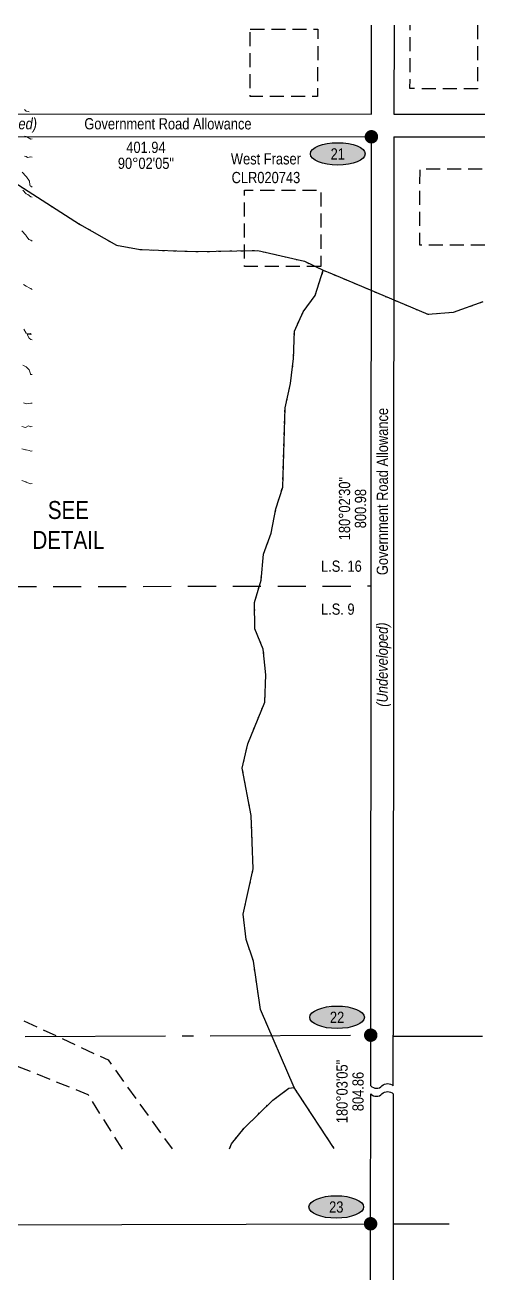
# Model space of a CAD drawing. Extents: x 496916 to 500864, y 5902350 to 5905308.
# Drawn here: x 498069 to 498479, y 5902354 to 5903472 of the extents above; entities that cross this region are included whole.
import ezdxf
from ezdxf.enums import TextEntityAlignment as Align

# ---------------------------------------------------------------- set-up
doc = ezdxf.new("R2010")
doc.units = 0
doc.header["$LTSCALE"] = 5
for name, pattern in [('foc-ACCESSROAD', [3.75, 2.5, -1.25]), ('foc-LSD', [8, 5, -3]), ('foc-QUARTERLINE', [33, 25, -3, 2, -3]), ('foc-WHEELTRACKS', [2, 0.4, -1.6])]:
    doc.linetypes.add(name, pattern=pattern)
doc.layers.add('C-TOPO-MAJR', color=7, linetype='Continuous', lineweight=15, true_color=0xd3aa5f)
doc.layers.add('C-TOPO-MINR', color=7, linetype='Continuous', lineweight=13, true_color=0xe9d5af)
for name, color, linetype in [('CG-NOTES', 7, 'Continuous'), ('DETAIL-T', 7, 'Continuous'), ('F-WS', 190, 'foc-ACCESSROAD'), ('L-BD', 7, 'Continuous'), ('L-BD1', 253, 'Continuous'), ('L-MON', 1, 'Continuous'), ('L-QSEC', 8, 'foc-QUARTERLINE'), ('L-ROAD-T', 7, 'Continuous'), ('L-SEC', 7, 'Continuous'), ('L-SECTION-LSD', 7, 'foc-LSD'), ('P-ELEVATION', 7, 'Continuous'), ('P-STATION', 7, 'Continuous'), ('T-WATER-P3', 160, 'foc-WHEELTRACKS')]:
    doc.layers.add(name, color=color, linetype=linetype)
doc.layers.add('F-WS-T', color=190, linetype='Continuous', lineweight=9)
doc.layers.add('T-TEXT', color=48, linetype='Continuous', lineweight=18)
doc.styles.add('100L', font='ARIALN.TTF', dxfattribs={"height": 11})
doc.styles.add('80CG', font='ARIALN.TTF', dxfattribs={"height": 10})
doc.styles.add('80L', font='ARIALN.TTF', dxfattribs={"height": 10})
doc.styles.add('80LS', font='ARIALNI.TTF', dxfattribs={"height": 10})
doc.styles.add('foc-LtypeFont', font='ARIALN.TTF', dxfattribs={"height": 7.35})
doc.styles.add('TXT', font='ARIALN.TTF', dxfattribs={"height": 0.2})
doc.linetypes.add('foc-TOPO-flowdirection-NOLINE', pattern='A,0,[">",foc-LtypeFont,S=0.3,R=0,X=0,Y=-0.945],-20,[">",foc-LtypeFont,S=0.3,R=0,X=0,Y=-0.945],0', length=20)

# ---------------------------------------------------------------- blocks, each defined once
blk = doc.blocks.new('label_road_undeveloped')
at = {"layer": 'L-ROAD-T', "style": '80L'}
blk.add_text('Government Road Allowance', height=10, dxfattribs=at).set_placement((0, 0), align=Align.MIDDLE_CENTER)
at = {"layer": 'T-TEXT', "style": '80LS'}
blk.add_text('(Undeveloped)', height=10, dxfattribs=at).set_placement((-154.2, 0), align=Align.MIDDLE_CENTER)
blk = doc.blocks.new('fdia')
at = {"color": 255, "const_width": 1}
blk.add_lwpolyline([(-0.5, 0, 1), (0.5, 0, 1)], format="xyb", close=True, dxfattribs=at)
blk = doc.blocks.new('Fdiaa')
blk.add_blockref('fdia', (0, 0))
blk = doc.blocks.new('fdib')
at = {"color": 1, "const_width": 1.6}
blk.add_lwpolyline([(-0.4, 0, 1), (0.4, 0, 1)], format="xyb", close=True, dxfattribs=at)
at = {"color": 1}
blk.add_circle((0, 0), 0.8, dxfattribs=at)
blk = doc.blocks.new('Fdibb')
blk.add_blockref('fdib', (0, 0))
blk = doc.blocks.new('fdicc')
for name in ['Fdibb', 'Fdiaa']:
    blk.add_blockref(name, (0, 0))
blk = doc.blocks.new('FDI')
blk.add_blockref('fdicc', (0, 0))
blk = doc.blocks.new('see_detail')
at = {"layer": 'DETAIL-T', "color": 3, "insert": (0, 0), "char_height": 16, "width": 63.636, "attachment_point": 5, "style": '80CG'}
blk.add_mtext('SEE\\PDETAIL', dxfattribs=at)
blk = doc.blocks.new('Hybrd Num')
at = {"layer": 'P-ELEVATION'}
h = blk.add_hatch(color=111, dxfattribs=at)
h.dxf.hatch_style = 1
edge = h.paths.add_edge_path()
edge.add_ellipse((0, 0), major_axis=(-24.4, 0), ratio=0.410256, start_angle=0, end_angle=360)
at = {"layer": 'P-ELEVATION', "color": 7, "flags": 128}
blk.add_lwpolyline([(0, 0, 12.5, 0, 0), (-12.4, -6.4, 0, 0, 0)], format="xyseb", dxfattribs=at)
at = {"layer": 'P-ELEVATION', "color": 7}
blk.add_ellipse((0, 0), major_axis=(-24.4, 0), ratio=0.410256, dxfattribs=at)
at = {"color": 0, "style": '80L'}
blk.add_attdef('NUMBER', text='', height=10, dxfattribs=at).set_placement((0, 0), align=Align.MIDDLE_CENTER)
at = {"style": '80L', "flags": 1}
blk.add_attdef('ID', text='', height=10, dxfattribs=at).set_placement((-0.6, -4), align=Align.MIDDLE_CENTER)

msp = doc.modelspace()

# ---------------------------------------------------------------- linework, layer by layer
at = {"layer": 'C-TOPO-MAJR', "linetype": 'Continuous', "lineweight": 15, "flags": 128}
for points, elevation in [([(498074.972, 5903383.074), (498074.297, 5903383.408), (498071.323, 5903384.526), (498070.297, 5903385.025), (498069.593, 5903385.23), (498069.442, 5903384.526), (498067.833, 5903382.991)], 1125), ([(498067.986, 5903200.526), (498070.297, 5903197.063), (498074.148, 5903196.676), (498074.297, 5903196.681), (498074.48, 5903196.526), (498074.801, 5903196.023), (498074.297, 5903196.325), (498070.997, 5903195.826), (498073.01, 5903192.526), (498074.297, 5903191.472), (498075.592, 5903191.166)], 1125), ([(498066.297, 5903065.717), (498069.971, 5903064.526), (498070.297, 5903064.321), (498070.688, 5903064.135), (498074.297, 5903062.778), (498075.466, 5903063.292)], 1130)]:
    msp.add_lwpolyline(points, dxfattribs=dict(at, elevation=elevation))
at = {"layer": 'C-TOPO-MINR', "linetype": 'Continuous', "lineweight": 13, "flags": 128}
for points, elevation in [([(498068.668, 5903396.526), (498070.297, 5903394.967), (498072.276, 5903394.547), (498072.905, 5903394.251)], 1126), ([(498075.616, 5903370.201), (498074.297, 5903370.041), (498070.852, 5903371.971), (498070.297, 5903372.258), (498068.687, 5903372.526)], 1124), ([(498075.614, 5903354.017), (498074.297, 5903354.193), (498071.496, 5903353.726), (498070.297, 5903354.46), (498068.654, 5903354.883)], 1123), ([(498075.61, 5903327.193), (498074.297, 5903327.981), (498073.63, 5903328.526), (498073.446, 5903329.378), (498073.218, 5903332.526), (498070.481, 5903336.342), (498070.675, 5903336.526), (498070.297, 5903336.741), (498066.707, 5903340.526)], 1122), ([(498067.143, 5903324.526), (498070.297, 5903321.311), (498071.837, 5903320.526), (498074.297, 5903318.588), (498075.609, 5903318.191)], 1122), ([(498066.297, 5903288.149), (498069.919, 5903284.526), (498070.297, 5903283.734), (498072.435, 5903280.526), (498074.297, 5903280.018), (498075.604, 5903278.949)], 1123), ([(498067.837, 5903240.526), (498070.297, 5903238.844), (498073.492, 5903237.331), (498074.297, 5903236.825), (498074.744, 5903236.526), (498075.598, 5903235.936)], 1124), ([(498067.16, 5903168.526), (498070.297, 5903167.194), (498072.811, 5903164.526), (498073.966, 5903160.857), (498074.108, 5903160.526), (498074.297, 5903160.312), (498074.614, 5903160.209), (498075.588, 5903160.341)], 1126), ([(498067.894, 5903134.929), (498070.297, 5903134.078), (498072.407, 5903134.416), (498074.297, 5903134.588), (498075.584, 5903134.822)], 1127), ([(498066.297, 5903113.885), (498069.738, 5903113.086), (498070.297, 5903113.234), (498072.409, 5903114.415), (498074.297, 5903113.677), (498075.581, 5903113.883)], 1128), ([(498066.297, 5903093.92), (498069.61, 5903093.214), (498070.297, 5903093.224), (498072.827, 5903092.526), (498074.297, 5903091.919), (498074.763, 5903092.061), (498075.579, 5903092.224)], 1129)]:
    msp.add_lwpolyline(points, dxfattribs=dict(at, elevation=elevation))
at = {"layer": 'F-WS', "flags": 128}
for points in [[(498269.909, 5903467.972), (498329.92, 5903467.978), (498329.889, 5903407.968), (498269.879, 5903407.961), (498269.909, 5903467.972)], [(498332.813, 5903256.587), (498264.801, 5903256.583), (498264.835, 5903324.595), (498332.847, 5903324.599), (498332.813, 5903256.587)]]:
    msp.add_lwpolyline(points, close=True, dxfattribs=at)
for points in [[(498472.199, 5903471.616), (498472.174, 5903414.969), (498412.163, 5903414.972), (498412.189, 5903471.613)], [(498478.831, 5903275.599), (498420.942, 5903275.596), (498421.084, 5903343.608), (498478.865, 5903343.611)], [(498155.961, 5902470.123), (498125.445, 5902518.541), (498007.641, 5902565.815), (498006.004, 5902569.703), (497954.714, 5902691.838), (497905.741, 5902844.094), (497918.886, 5902944.645), (497876.74, 5902957.769), (497877.539, 5902959.292), (497878.325, 5902960.821), (497879.099, 5902962.356), (497879.859, 5902963.899), (497880.606, 5902965.447), (497881.339, 5902967.002), (497882.059, 5902968.564), (497882.766, 5902970.131), (497883.459, 5902971.704), (497884.138, 5902973.283), (497884.804, 5902974.869), (497885.457, 5902976.46), (497886.095, 5902978.056), (497886.72, 5902979.657), (497887.331, 5902981.265), (497887.927, 5902982.877), (497888.511, 5902984.494), (497889.08, 5902986.116), (497889.636, 5902987.744), (497890.176, 5902989.376), (497890.704, 5902991.012), (497891.217, 5902992.653), (497891.716, 5902994.298), (497892.201, 5902995.948), (497892.672, 5902997.602), (497893.128, 5902999.259), (497893.571, 5903000.92), (497893.998, 5903002.586), (497894.411, 5903004.255), (497894.811, 5903005.927), (497895.196, 5903007.602), (497895.566, 5903009.282), (497895.922, 5903010.964), (497896.263, 5903012.648), (497896.59, 5903014.337), (497896.902, 5903016.027), (497897.2, 5903017.721), (497897.484, 5903019.417), (497897.753, 5903021.115), (497898.006, 5903022.815), (497898.246, 5903024.518), (497898.47, 5903026.222), (497898.681, 5903027.929), (497898.876, 5903029.637), (497899.057, 5903031.346), (497899.223, 5903033.058), (497899.374, 5903034.771), (497899.51, 5903036.485), (497899.632, 5903038.199), (497899.739, 5903039.916), (497899.831, 5903041.632), (497899.909, 5903043.35), (497899.972, 5903045.068), (497900.02, 5903046.787), (497900.053, 5903048.506), (497900.071, 5903050.225), (497900.075, 5903051.944), (497899.415, 5903067.756), (497925.426, 5903067.74), (498038.728, 5902930.997), (498003.09, 5902849.123), (498020.031, 5902786.088), (498019.357, 5902607.073), (498099.216, 5902569.954), (498143.253, 5902549.496), (498200.173, 5902470.241)]]:
    msp.add_lwpolyline(points, dxfattribs=at)
at = {"layer": 'L-QSEC'}
for p, q in [((497574.251, 5902568.61), (498377.201, 5902571.576)), ((498396.832, 5902570.706), (498476.725, 5902570.676))]:
    msp.add_line(p, q, dxfattribs=at)
at = {"layer": 'L-SEC'}
for p, q in [((498377.801, 5903392.199), (498377.859, 5903471.611)), ((497574.37, 5903392.685), (498377.801, 5903392.199)), ((498377.671, 5903392.199), (498377.682, 5903392.199)), ((497574.358, 5903372.577), (498377.659, 5903372.091)), ((498377.201, 5902571.576), (498377.786, 5903372.091)), ((498377.16, 5902526.378), (498377.201, 5902571.576)), ((498397.269, 5902526.36), (498397.309, 5902571.558)), ((497429.1, 5902400.554), (498377.05, 5902403.531))]:
    msp.add_line(p, q, dxfattribs=at)
at = {"layer": 'L-SEC', "flags": 128}
for points in [[(498397.967, 5903471.596), (498397.909, 5903392.187)], [(498397.909, 5903392.187), (498478.891, 5903392.138)], [(498397.894, 5903372.079), (498397.309, 5902571.561)], [(498397.894, 5903372.079), (498478.879, 5903372.03)], [(498397.262, 5902519.211), (498397.159, 5902403.518), (498397.122, 5902353.518)], [(498397.159, 5902403.518), (498447.159, 5902403.488)]]:
    msp.add_lwpolyline(points, dxfattribs=at)
at = {"layer": 'L-SEC'}
msp.add_lwpolyline([(498377.014, 5902353.531), (498377.05, 5902403.531), (498377.154, 5902519.229)], dxfattribs=at)
at = {"layer": 'L-SEC', "flags": 128}
for points in [[(498377.154, 5902519.229, 0.414), (498387.208, 5902519.22, -0.414), (498397.262, 5902519.211)], [(498377.16, 5902526.378, 0.414), (498387.215, 5902526.369, -0.414), (498397.269, 5902526.36)]]:
    msp.add_lwpolyline(points, format="xyb", dxfattribs=at)
at = {"layer": 'L-SECTION-LSD'}
msp.add_line((497574.35, 5902970.594), (498377.493, 5902971.833), dxfattribs=at)
at = {"layer": 'T-WATER-P3', "flags": 128}
for points in [[(497914.891, 5903401.734), (497919.956, 5903398.527), (497947.21, 5903381.271), (498005.647, 5903361.751), (498038.387, 5903344.994), (498117.841, 5903294.198), (498150.819, 5903275.472), (498171.674, 5903271.63), (498220.859, 5903269.804), (498276.74, 5903270.775), (498318.27, 5903261.123), (498334.88, 5903253.226)], [(498308.976, 5902524.895), (498278.96, 5902594.544), (498272.593, 5902637.58), (498266.27, 5902656.891), (498263.475, 5902679.304), (498272.526, 5902719.762), (498270.705, 5902767.399), (498262.723, 5902809.421), (498267.579, 5902831.172), (498282.843, 5902868.458), (498283.696, 5902892.543), (498281.44, 5902915.615), (498273.98, 5902933.611), (498273.696, 5902957.1), (498279.447, 5902976.879), (498281.673, 5903000.186), (498288.498, 5903018.949), (498292.696, 5903040.643), (498298.745, 5903059.825), (498300.823, 5903130.648), (498305.738, 5903152.222), (498308.441, 5903174.631), (498309.175, 5903198.955), (498317.134, 5903216.223), (498327.542, 5903230.68), (498334.88, 5903253.226)], [(498334.88, 5903253.226), (498339.258, 5903251.378), (498349.874, 5903246.899), (498428.087, 5903213.896), (498450.858, 5903215.913), (498477.488, 5903225.262)], [(498251.447, 5902470.378), (498253.123, 5902474.846), (498264.308, 5902488.765), (498289.904, 5902513.671), (498304.195, 5902524.299), (498308.976, 5902524.895)], [(498344.73, 5902470.628), (498312.271, 5902519.894), (498311.993, 5902520.316), (498308.976, 5902524.895)]]:
    msp.add_lwpolyline(points, dxfattribs=at)
at = {"layer": 'T-WATER-P3', "linetype": 'foc-TOPO-flowdirection-NOLINE', "flags": 128}
for points in [[(497914.891, 5903401.734), (497919.956, 5903398.527), (497947.21, 5903381.271), (498005.647, 5903361.751), (498038.387, 5903344.994), (498117.841, 5903294.198), (498150.819, 5903275.472), (498171.674, 5903271.63), (498220.859, 5903269.804), (498276.74, 5903270.775), (498318.27, 5903261.123), (498334.88, 5903253.226)], [(498308.976, 5902524.895), (498278.96, 5902594.544), (498272.593, 5902637.58), (498266.27, 5902656.891), (498263.475, 5902679.304), (498272.526, 5902719.762), (498270.705, 5902767.399), (498262.723, 5902809.421), (498267.579, 5902831.172), (498282.843, 5902868.458), (498283.696, 5902892.543), (498281.44, 5902915.615), (498273.98, 5902933.611), (498273.696, 5902957.1), (498279.447, 5902976.879), (498281.673, 5903000.186), (498288.498, 5903018.949), (498292.696, 5903040.643), (498298.745, 5903059.825), (498300.823, 5903130.648), (498305.738, 5903152.222), (498308.441, 5903174.631), (498309.175, 5903198.955), (498317.134, 5903216.223), (498327.542, 5903230.68), (498334.88, 5903253.226)], [(498334.88, 5903253.226), (498339.258, 5903251.378), (498349.874, 5903246.899), (498428.087, 5903213.896), (498450.858, 5903215.913), (498477.488, 5903225.262)], [(498251.447, 5902470.378), (498253.123, 5902474.846), (498264.308, 5902488.765), (498289.904, 5902513.671), (498304.195, 5902524.299), (498308.976, 5902524.895)], [(498344.73, 5902470.628), (498312.271, 5902519.894), (498311.993, 5902520.316), (498308.976, 5902524.895)]]:
    msp.add_lwpolyline(points, dxfattribs=at)

# ---------------------------------------------------------------- block references
at = {"layer": 'CG-NOTES', "color": 3, "rotation": 89.9333081294055}
msp.add_blockref('label_road_undeveloped', (498387.549, 5903055.981), dxfattribs=at)
at = {"layer": 'CG-NOTES', "color": 5, "xscale": 0.99942434, "yscale": 0.99942434, "zscale": 0.99942434}
msp.add_blockref('see_detail', (498107.842, 5903026.219), dxfattribs=at)
at = {"layer": 'L-MON', "xscale": 4.997121699999992, "yscale": 4.997121699999992, "zscale": 4.997121699999992}
for p in [(498377.786, 5903372.091), (498377.201, 5902571.576), (498377.05, 5902403.531)]:
    msp.add_blockref('FDI', p, dxfattribs=at)
at = {"layer": 'P-STATION', "color": 1}
for p, values in [((498347.189, 5902587.491), {'NUMBER': '22'}), ((498346.48, 5902418.487), {'NUMBER': '23'})]:
    msp.add_blockref('Hybrd Num', p, dxfattribs=at).add_auto_attribs(values)

# ---------------------------------------------------------------- texts
at = {"layer": 'L-BD', "color": 3}
for s, rotation, style, p in [('180°02\'30"', 89.958129, '80L', (498353.808, 5903040.783)), ('800.98', 89.958129, '80L', (498368.049, 5903040.773)), ('180°03\'05"', 89.948573, 'TXT', (498351.608, 5902521.397)), ('804.86', 89.948573, 'TXT', (498365.85, 5902521.385))]:
    msp.add_text(s, height=9.9942, rotation=rotation, dxfattribs=dict(at, style=style)).set_placement(p, align=Align.MIDDLE_CENTER)
at = {"layer": 'L-BD1', "color": 3, "style": 'TXT'}
for s, p in [('401.94', (498176.923, 5903362.718)), ('90°02\'05"', (498176.914, 5903348.476))]:
    msp.add_text(s, height=9.9942, rotation=359.965341, dxfattribs=at).set_placement(p, align=Align.MIDDLE_CENTER)
at = {"layer": 'L-ROAD-T', "style": '80L'}
msp.add_text('Government Road Allowance', height=10, rotation=359.965341, dxfattribs=at).set_placement((498196.504, 5903383.674), align=Align.MIDDLE_CENTER)
at = {"layer": 'L-SECTION-LSD', "style": '100L'}
for s, p in [('L.S. 16', (498332.909, 5902984.473)), ('L.S. 9', (498332.884, 5902946.21))]:
    msp.add_text(s, height=9.9942, rotation=0.059394, dxfattribs=at).set_placement(p)

# ---------------------------------------------------------------- next in the draw order: texts
at = {"layer": 'F-WS-T', "insert": (498283.793, 5903344.05), "char_height": 10, "width": 66.45061, "attachment_point": 5, "style": '80CG', "bg_fill": 2}
msp.add_mtext('\\A1;West Fraser\\PCLR020743', dxfattribs=at)
at = {"layer": 'T-TEXT', "insert": (498042.317, 5903388.79), "char_height": 10, "width": 75.14434, "attachment_point": 2, "rotation": 359.965341, "style": '80LS', "bg_fill": 3, "box_fill_scale": 1.15, "bg_fill_color": 256, "bg_fill_true_color": 256, "bg_fill_transparency": 0}
msp.add_mtext('(Undeveloped)', dxfattribs=at)

# ---------------------------------------------------------------- next in the draw order: block references
at = {"layer": 'P-STATION', "color": 1}
msp.add_blockref('Hybrd Num', (498347.834, 5903356.824), dxfattribs=at).add_auto_attribs({'NUMBER': '21'})

doc.saveas('drawing.dxf')
